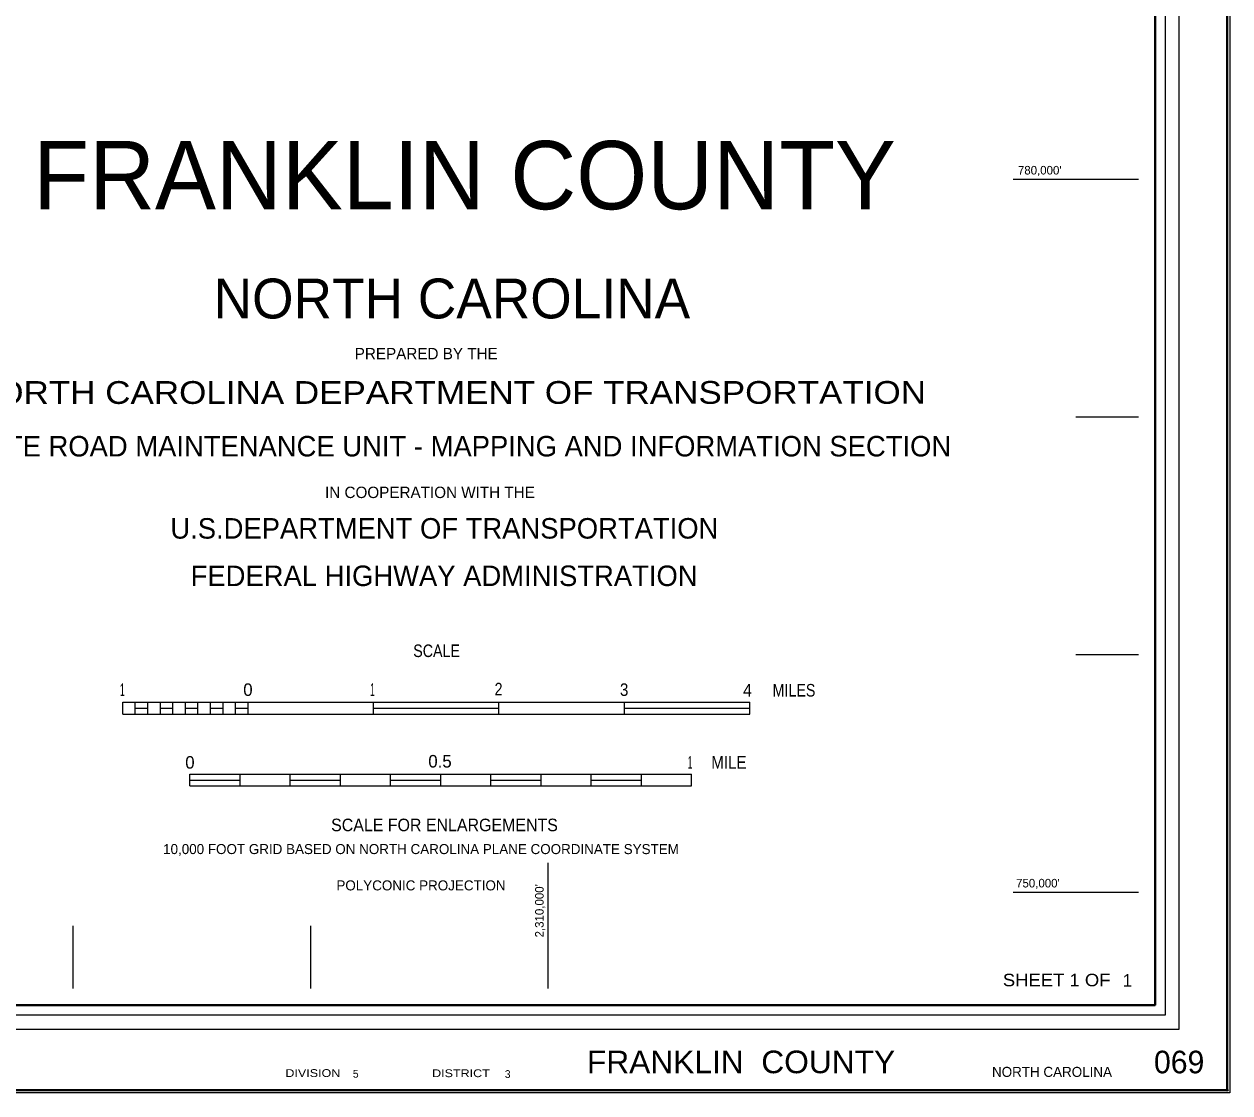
# Model space of a CAD drawing. Extents: x 616203 to 712833, y 226025 to 282422.
# Drawn here: x 697362 to 712833, y 226025 to 239733 of the extents above; entities that cross this region are included whole.
import ezdxf
from ezdxf.enums import TextEntityAlignment as Align

# ---------------------------------------------------------------- set-up
doc = ezdxf.new("R2010")
doc.units = 0
doc.header["$LTSCALE"] = 48
doc.header["$PDMODE"] = 32
doc.header["$PDSIZE"] = 24
for name, color, linetype, lineweight in [('1', 7, 'Continuous', 25), ('20', 7, 'Continuous', 40), ('61', 7, 'Continuous', 13)]:
    doc.layers.add(name, color=color, linetype=linetype, lineweight=lineweight)
doc.layers.add('12', color=7, linetype='Continuous')

msp = doc.modelspace()

# ---------------------------------------------------------------- linework, layer by layer
at = {"layer": '1', "lineweight": 13}
msp.add_lwpolyline([(712833.4, 226025.03), (616202.75, 226025.03), (616202.75, 282422.07), (712833.4, 282422.07)], close=True, dxfattribs=at)
at = {"layer": '1'}
msp.add_point((712798.39, 226060.03), dxfattribs=at)
at = {"layer": '20', "lineweight": 13}
for p, q in [((698626.86, 231034.15), (700236.2, 231034.15)), ((698626.86, 230884.39), (698626.86, 231034.15)), ((698787.79, 230884.39), (698787.79, 231034.15)), ((698948.72, 230884.39), (698948.72, 231034.15)), ((699109.66, 230884.39), (699109.66, 231034.15)), ((699270.59, 230884.39), (699270.59, 231034.15)), ((699431.53, 230884.39), (699431.53, 231034.15)), ((699592.46, 230884.39), (699592.46, 231034.15)), ((699753.4, 230884.39), (699753.4, 231034.15)), ((699914.33, 230884.39), (699914.33, 231034.15)), ((700075.27, 230884.39), (700075.27, 231034.15)), ((700236.2, 230884.39), (700236.2, 231034.15)), ((700236.2, 231034.15), (701845.54, 231034.15)), ((701845.54, 230884.39), (701845.54, 231034.15)), ((703454.89, 230884.39), (703454.89, 231034.15)), ((705064.23, 230884.39), (705064.23, 231034.15)), ((706673.58, 230884.39), (706673.58, 231034.15)), ((698626.86, 230884.39), (700236.2, 230884.39)), ((698787.79, 230959.27), (698948.72, 230959.27)), ((699109.66, 230959.27), (699270.59, 230959.27)), ((699431.53, 230959.27), (699592.46, 230959.27)), ((699753.4, 230959.27), (699914.33, 230959.27)), ((700075.27, 230959.27), (700236.2, 230959.27)), ((700236.2, 230884.39), (701845.54, 230884.39)), ((701845.54, 230959.27), (703454.89, 230959.27)), ((705064.23, 230959.27), (706673.58, 230959.27)), ((699489.37, 229962.49), (699489.37, 230112.24)), ((700133.11, 229962.49), (700133.11, 230112.24)), ((700776.85, 229962.49), (700776.85, 230112.24)), ((701420.59, 229962.49), (701420.59, 230112.24)), ((702064.32, 229962.49), (702064.32, 230112.24)), ((702708.06, 229962.49), (702708.06, 230112.24)), ((703351.8, 229962.49), (703351.8, 230112.24)), ((703995.54, 229962.49), (703995.54, 230112.24)), ((704639.27, 229962.49), (704639.27, 230112.24)), ((705283.01, 229962.49), (705283.01, 230112.24)), ((705926.75, 229962.49), (705926.75, 230112.24)), ((699489.37, 230037.36), (700133.11, 230037.36)), ((699489.37, 229962.49), (700133.11, 229962.49)), ((700133.11, 229962.49), (700776.85, 229962.49)), ((700776.85, 230037.36), (701420.59, 230037.36)), ((700776.85, 229962.49), (701420.59, 229962.49)), ((701420.59, 229962.49), (702064.32, 229962.49)), ((702064.32, 230037.36), (702708.06, 230037.36)), ((702064.32, 229962.49), (702708.06, 229962.49)), ((702708.06, 229962.49), (703351.8, 229962.49)), ((703351.8, 230037.36), (703995.54, 230037.36)), ((703351.8, 229962.49), (703995.54, 229962.49)), ((703995.54, 229962.49), (704639.27, 229962.49)), ((704639.27, 230037.36), (705283.01, 230037.36)), ((704639.27, 229962.49), (705283.01, 229962.49)), ((705283.01, 229962.49), (705926.75, 229962.49))]:
    msp.add_line(p, q, dxfattribs=at)
at = {"layer": '20'}
for points in [[(616237.75, 282387.07), (712798.39, 282387.07), (712798.39, 226060.03), (616237.75, 226060.03)], [(619425.61, 281278.1), (711872.89, 281278.1), (711872.89, 227151.74), (619425.61, 227151.74)]]:
    msp.add_lwpolyline(points, close=True, dxfattribs=at)
at = {"layer": '20', "lineweight": 13}
msp.add_lwpolyline([(619116.42, 281603.57), (619116.42, 226842.46), (619294.97, 227021.13), (619294.97, 281408.74), (712003.49, 281408.74), (712003.49, 227021.13), (619294.97, 227021.13), (619116.42, 226842.46), (712182.08, 226842.46), (712182.08, 281603.57)], close=True, dxfattribs=at)
for points in [[(701845.54, 231034.15), (703454.89, 231034.15), (705064.23, 231034.15), (706673.58, 231034.15)], [(701845.54, 230884.39), (703454.89, 230884.39), (705064.23, 230884.39), (706673.58, 230884.39)], [(699489.37, 230112.24), (700133.11, 230112.24), (700776.85, 230112.24), (701420.59, 230112.24), (702064.32, 230112.24), (702708.06, 230112.24), (703351.8, 230112.24), (703995.54, 230112.24), (704639.27, 230112.24), (705283.01, 230112.24), (705926.75, 230112.24)]]:
    msp.add_lwpolyline(points, dxfattribs=at)
at = {"layer": '61'}
for p, q in [((710050.66, 237744), (711659.66, 237744)), ((710855.16, 234696), (711659.66, 234696)), ((710855.16, 231648), (711659.66, 231648)), ((710050.66, 228600), (711659.66, 228600)), ((697992, 227364.97), (697992, 228169.47)), ((701040, 227364.97), (701040, 228169.47))]:
    msp.add_line(p, q, dxfattribs=at)
for points in [[(704088, 228948.97), (704088, 228952.97), (704088, 228956.97), (704088, 228960.97), (704088, 228964.97), (704088, 228968.97), (704088, 228973.97)], [(704088, 228552.97), (704088, 228556.97), (704088, 228560.97), (704088, 228564.97), (704088, 228568.97), (704088, 228572.97), (704088, 228576.97), (704088, 228580.97), (704088, 228584.97), (704088, 228588.97), (704088, 228592.97), (704088, 228596.97), (704088, 228600.97), (704088, 228604.97), (704088, 228608.97), (704088, 228612.97), (704088, 228616.97), (704088, 228620.97), (704088, 228624.97), (704088, 228628.97), (704088, 228632.97), (704088, 228636.97), (704088, 228640.97), (704088, 228644.97), (704088, 228648.97), (704088, 228652.97), (704088, 228656.97), (704088, 228660.97), (704088, 228664.97), (704088, 228668.97), (704088, 228672.97), (704088, 228676.97), (704088, 228680.97), (704088, 228684.97), (704088, 228688.97), (704088, 228692.97), (704088, 228696.97), (704088, 228700.97), (704088, 228704.97), (704088, 228708.97), (704088, 228712.97), (704088, 228716.97), (704088, 228720.97), (704088, 228724.97), (704088, 228728.97), (704088, 228732.97), (704088, 228736.97), (704088, 228740.97), (704088, 228744.97), (704088, 228748.97), (704088, 228752.97), (704088, 228756.97), (704088, 228760.97), (704088, 228764.97), (704088, 228768.97), (704088, 228772.97), (704088, 228776.97), (704088, 228780.97), (704088, 228784.97), (704088, 228788.97), (704088, 228792.97), (704088, 228796.97), (704088, 228800.97), (704088, 228804.97), (704088, 228808.97), (704088, 228812.97), (704088, 228816.97), (704088, 228820.97), (704088, 228824.97), (704088, 228828.97), (704088, 228832.97), (704088, 228836.97), (704088, 228840.97), (704088, 228844.97), (704088, 228848.97), (704088, 228852.97), (704088, 228856.97), (704088, 228860.97), (704088, 228864.97), (704088, 228868.97), (704088, 228872.97), (704088, 228876.97), (704088, 228880.97), (704088, 228884.97), (704088, 228888.97), (704088, 228892.97), (704088, 228896.97), (704088, 228900.97), (704088, 228904.97), (704088, 228908.97), (704088, 228912.97), (704088, 228916.97), (704088, 228920.97), (704088, 228924.97), (704088, 228928.97), (704088, 228932.97), (704088, 228936.97), (704088, 228940.97), (704088, 228944.97), (704088, 228948.97)], [(704088, 228156.97), (704088, 228160.97), (704088, 228164.97), (704088, 228168.97), (704088, 228172.97), (704088, 228176.97), (704088, 228180.97), (704088, 228184.97), (704088, 228188.97), (704088, 228192.97), (704088, 228196.97), (704088, 228200.97), (704088, 228204.97), (704088, 228208.97), (704088, 228212.97), (704088, 228216.97), (704088, 228220.97), (704088, 228224.97), (704088, 228228.97), (704088, 228232.97), (704088, 228236.97), (704088, 228240.97), (704088, 228244.97), (704088, 228248.97), (704088, 228252.97), (704088, 228256.97), (704088, 228260.97), (704088, 228264.97), (704088, 228268.97), (704088, 228272.97), (704088, 228276.97), (704088, 228280.97), (704088, 228284.97), (704088, 228288.97), (704088, 228292.97), (704088, 228296.97), (704088, 228300.97), (704088, 228304.97), (704088, 228308.97), (704088, 228312.97), (704088, 228316.97), (704088, 228320.97), (704088, 228324.97), (704088, 228328.97), (704088, 228332.97), (704088, 228336.97), (704088, 228340.97), (704088, 228344.97), (704088, 228348.97), (704088, 228352.97), (704088, 228356.97), (704088, 228360.97), (704088, 228364.97), (704088, 228368.97), (704088, 228372.97), (704088, 228376.97), (704088, 228380.97), (704088, 228384.97), (704088, 228388.97), (704088, 228392.97), (704088, 228396.97), (704088, 228400.97), (704088, 228404.97), (704088, 228408.97), (704088, 228412.97), (704088, 228416.97), (704088, 228420.97), (704088, 228424.97), (704088, 228428.97), (704088, 228432.97), (704088, 228436.97), (704088, 228440.97), (704088, 228444.97), (704088, 228448.97), (704088, 228452.97), (704088, 228456.97), (704088, 228460.97), (704088, 228464.97), (704088, 228468.97), (704088, 228472.97), (704088, 228476.97), (704088, 228480.97), (704088, 228484.97), (704088, 228488.97), (704088, 228492.97), (704088, 228496.97), (704088, 228500.97), (704088, 228504.97), (704088, 228508.97), (704088, 228512.97), (704088, 228516.97), (704088, 228520.97), (704088, 228524.97), (704088, 228528.97), (704088, 228532.97), (704088, 228536.97), (704088, 228540.97), (704088, 228544.97), (704088, 228548.97), (704088, 228552.97)], [(704088, 227760.97), (704088, 227764.97), (704088, 227768.97), (704088, 227772.97), (704088, 227776.97), (704088, 227780.97), (704088, 227784.97), (704088, 227788.97), (704088, 227792.97), (704088, 227796.97), (704088, 227800.97), (704088, 227804.97), (704088, 227808.97), (704088, 227812.97), (704088, 227816.97), (704088, 227820.97), (704088, 227824.97), (704088, 227828.97), (704088, 227832.97), (704088, 227836.97), (704088, 227840.97), (704088, 227844.97), (704088, 227848.97), (704088, 227852.97), (704088, 227856.97), (704088, 227860.97), (704088, 227864.97), (704088, 227868.97), (704088, 227872.97), (704088, 227876.97), (704088, 227880.97), (704088, 227884.97), (704088, 227888.97), (704088, 227892.97), (704088, 227896.97), (704088, 227900.97), (704088, 227904.97), (704088, 227908.97), (704088, 227912.97), (704088, 227916.97), (704088, 227920.97), (704088, 227924.97), (704088, 227928.97), (704088, 227932.97), (704088, 227936.97), (704088, 227940.97), (704088, 227944.97), (704088, 227948.97), (704088, 227952.97), (704088, 227956.97), (704088, 227960.97), (704088, 227964.97), (704088, 227968.97), (704088, 227972.97), (704088, 227976.97), (704088, 227980.97), (704088, 227984.97), (704088, 227988.97), (704088, 227992.97), (704088, 227996.97), (704088, 228000.97), (704088, 228004.97), (704088, 228008.97), (704088, 228012.97), (704088, 228016.97), (704088, 228020.97), (704088, 228024.97), (704088, 228028.97), (704088, 228032.97), (704088, 228036.97), (704088, 228040.97), (704088, 228044.97), (704088, 228048.97), (704088, 228052.97), (704088, 228056.97), (704088, 228060.97), (704088, 228064.97), (704088, 228068.97), (704088, 228072.97), (704088, 228076.97), (704088, 228080.97), (704088, 228084.97), (704088, 228088.97), (704088, 228092.97), (704088, 228096.97), (704088, 228100.97), (704088, 228104.97), (704088, 228108.97), (704088, 228112.97), (704088, 228116.97), (704088, 228120.97), (704088, 228124.97), (704088, 228128.97), (704088, 228132.97), (704088, 228136.97), (704088, 228140.97), (704088, 228144.97), (704088, 228148.97), (704088, 228152.97), (704088, 228156.97)], [(704088, 227364.97), (704088, 227368.97), (704088, 227372.97), (704088, 227376.97), (704088, 227380.97), (704088, 227384.97), (704088, 227388.97), (704088, 227392.97), (704088, 227396.97), (704088, 227400.97), (704088, 227404.97), (704088, 227408.97), (704088, 227412.97), (704088, 227416.97), (704088, 227420.97), (704088, 227424.97), (704088, 227428.97), (704088, 227432.97), (704088, 227436.97), (704088, 227440.97), (704088, 227444.97), (704088, 227448.97), (704088, 227452.97), (704088, 227456.97), (704088, 227460.97), (704088, 227464.97), (704088, 227468.97), (704088, 227472.97), (704088, 227476.97), (704088, 227480.97), (704088, 227484.97), (704088, 227488.97), (704088, 227492.97), (704088, 227496.97), (704088, 227500.97), (704088, 227504.97), (704088, 227508.97), (704088, 227512.97), (704088, 227516.97), (704088, 227520.97), (704088, 227524.97), (704088, 227528.97), (704088, 227532.97), (704088, 227536.97), (704088, 227540.97), (704088, 227544.97), (704088, 227548.97), (704088, 227552.97), (704088, 227556.97), (704088, 227560.97), (704088, 227564.97), (704088, 227568.97), (704088, 227572.97), (704088, 227576.97), (704088, 227580.97), (704088, 227584.97), (704088, 227588.97), (704088, 227592.97), (704088, 227596.97), (704088, 227600.97), (704088, 227604.97), (704088, 227608.97), (704088, 227612.97), (704088, 227616.97), (704088, 227620.97), (704088, 227624.97), (704088, 227628.97), (704088, 227632.97), (704088, 227636.97), (704088, 227640.97), (704088, 227644.97), (704088, 227648.97), (704088, 227652.97), (704088, 227656.97), (704088, 227660.97), (704088, 227664.97), (704088, 227668.97), (704088, 227672.97), (704088, 227676.97), (704088, 227680.97), (704088, 227684.97), (704088, 227688.97), (704088, 227692.97), (704088, 227696.97), (704088, 227700.97), (704088, 227704.97), (704088, 227708.97), (704088, 227712.97), (704088, 227716.97), (704088, 227720.97), (704088, 227724.97), (704088, 227728.97), (704088, 227732.97), (704088, 227736.97), (704088, 227740.97), (704088, 227744.97), (704088, 227748.97), (704088, 227752.97), (704088, 227756.97), (704088, 227760.97)]]:
    msp.add_lwpolyline(points, dxfattribs=at)

# ---------------------------------------------------------------- texts
at = {"layer": '12'}
msp.add_text('    FRANKLIN COUNTY   ', height=876.3, dxfattribs=at).set_placement((702850.56, 237358.23), align=Align.CENTER)
for s, height, rotation, p in [('NORTH CAROLINA', 511.2, 0.007, (702850.6, 235958.23)), ('PREPARED BY THE', 146.1, 0.006, (702521.36, 235433.88)), ('STATE ROAD MAINTENANCE UNIT - MAPPING AND INFORMATION SECTION', 262.9, 0.002, (702850.93, 234187.88)), ('IN COOPERATION WITH THE', 146.1, 0.007, (702569.22, 233654.19)), ('U.S.DEPARTMENT OF TRANSPORTATION', 262.9, 0.006, (702754.15, 233134.18)), ('FEDERAL HIGHWAY ADMINISTRATION', 262.9, 0.006, (702751.04, 232525.5))]:
    msp.add_text(s, height=height, rotation=rotation, dxfattribs=at).set_placement(p, align=Align.CENTER)
at = {"layer": '12', "width": 1.15}
msp.add_text('NORTH CAROLINA DEPARTMENT OF TRANSPORTATION', height=292.1, rotation=0.007, dxfattribs=at).set_placement((702807.41, 234862.39), align=Align.CENTER)
at = {"layer": '20'}
for s, height, width, p in [('SCALE', 161, 0.85, (702654.63, 231614.96)), ('1', 161, 0.5, (698622.18, 231116.14)), ('1', 161, 0.5, (701830.79, 231116.14)), ('2', 161, 0.85, (703449.55, 231123.37)), ('3', 161, 0.9, (705061.09, 231116.14)), ('4', 161, 0.95, (706643.72, 231108.91)), ('MILES', 161, 0.85, (707240.14, 231108.72)), ('1', 161, 0.5, (705906.6, 230183.57)), ('MILE', 161, 0.9, (706405.24, 230183.86)), ('SCALE FOR ENLARGEMENTS', 161, 0.95, (702755.8, 229381.12)), ('SHEET 1 OF', 160.9, 1.1, (710610.75, 227392.04)), ('FRANKLIN  COUNTY   ', 289.7, 1.05, (706730.21, 226277.32)), ('DIVISION', 100, 1.2, (701066.73, 226228.98)), ('DISTRICT', 100, 1.2, (702967.09, 226226.68))]:
    msp.add_text(s, height=height, dxfattribs=dict(at, width=width)).set_placement(p, align=Align.CENTER)
for s, height, p in [('0', 161, (700233.71, 231116.14)), ('0', 161, (699489.37, 230183.57)), ('0.5', 161, (702697.99, 230198.03)), ('1  ', 160.9, (711578.86, 227388.13)), ('069', 289.7, (712182.52, 226275.98))]:
    msp.add_text(s, height=height, dxfattribs=at).set_placement(p, align=Align.CENTER)
for s, rotation, p in [('10,000 FOOT GRID BASED ON NORTH CAROLINA PLANE COORDINATE SYSTEM', 359.995, (702454.18, 229087.68)), ('POLYCONIC PROJECTION', 0.001, (702454.34, 228621.91))]:
    msp.add_text(s, height=128.7, rotation=rotation, dxfattribs=at).set_placement(p, align=Align.CENTER)
for s, height, p in [('NORTH CAROLINA', 128.7, (709781.16, 226229.88)), (' 5', 100, (701542.45, 226219.74)), (' 3', 100, (703492.18, 226216.28))]:
    msp.add_text(s, height=height, dxfattribs=at).set_placement(p)
at = {"layer": '61'}
for s, p in [("780,000'", (710393.6, 237804)), ("750,000'", (710369.89, 228660))]:
    msp.add_text(s, height=110, dxfattribs=at).set_placement(p, align=Align.CENTER)
msp.add_text("2,310,000'", height=110, rotation=90, dxfattribs=at).set_placement((704028, 228360.45), align=Align.CENTER)

doc.saveas('drawing.dxf')
